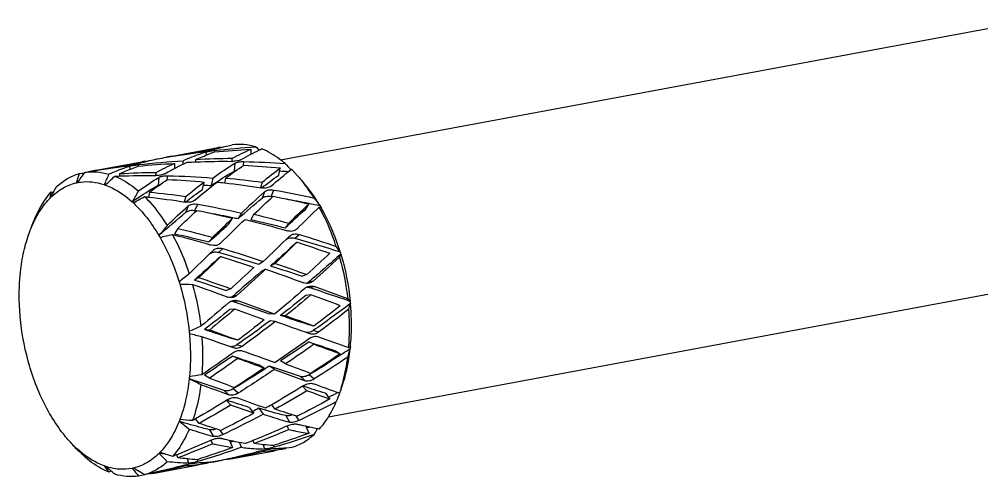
# Model space of a CAD drawing. Extents: x 9520 to 10292, y -16148 to -15602.
# Drawn here: x 10065.59 to 10107.37, y -15794.89 to -15775.03 of the extents above; entities that cross this region are included whole.
import ezdxf

# ---------------------------------------------------------------- set-up
doc = ezdxf.new("R2010")
doc.units = 0
doc.header["$MEASUREMENT"] = 0
doc.layers.get('0').update_dxf_attribs({"linetype": 'CONTINUOUS'})

# ---------------------------------------------------------------- blocks, each defined once
blk = doc.blocks.new('ZF65555')
at = {"color": 7, "linetype": 'Continuous'}
for p, q in [((9960.992, -16309.693), (9933.505, -16305.335)), ((9962.063, -16309.277), (9962.068, -16309.461)), ((9963.129, -16309.187), (9963.133, -16309.168)), ((9963.133, -16309.168), (9963.239, -16309.184)), ((9963.232, -16309.21), (9963.223, -16309.208)), ((9963.232, -16309.211), (9963.223, -16309.208)), ((9964.905, -16309.448), (9963.239, -16309.184)), ((9963.366, -16309.338), (9963.368, -16309.286)), ((9963.791, -16309.294), (9963.788, -16309.324)), ((9963.791, -16309.294), (9963.804, -16309.295)), ((9963.791, -16309.294), (9963.804, -16309.295)), ((9962.748, -16309.696), (9962.738, -16309.582)), ((9963.691, -16309.337), (9963.682, -16309.448)), ((9964.053, -16309.68), (9964.051, -16309.592)), ((9964.516, -16309.75), (9964.514, -16309.627)), ((9964.905, -16309.448), (9965.121, -16309.483)), ((9965.121, -16309.483), (9965.12, -16309.487)), ((9965.896, -16309.625), (9965.899, -16309.607)), ((9965.899, -16309.607), (9966.006, -16309.623)), ((9967.672, -16309.887), (9966.006, -16309.623)), ((9961.076, -16310.243), (9961.009, -16309.978)), ((9962.344, -16309.86), (9962.318, -16309.715)), ((9962.644, -16309.767), (9962.679, -16310.051)), ((9964.83, -16309.715), (9964.835, -16309.899)), ((9966.133, -16309.777), (9966.135, -16309.725)), ((9966.458, -16309.776), (9966.449, -16309.887)), ((9966.558, -16309.732), (9966.555, -16309.763)), ((9966.558, -16309.732), (9966.571, -16309.734)), ((9966.558, -16309.732), (9966.571, -16309.734)), ((9967.672, -16309.887), (9967.888, -16309.922)), ((9967.888, -16309.922), (9967.887, -16309.925)), ((9960.212, -16310.498), (9960.381, -16310.295)), ((9960.381, -16310.295), (9960.609, -16310.04)), ((9960.625, -16310.051), (9960.609, -16310.04)), ((9960.625, -16310.051), (9960.609, -16310.04)), ((9960.625, -16310.051), (9960.641, -16310.033)), ((9962.997, -16310.293), (9963.041, -16310.468)), ((9963.462, -16310.283), (9963.525, -16310.552)), ((9965.111, -16310.298), (9965.085, -16310.154)), ((9965.411, -16310.205), (9965.446, -16310.49)), ((9965.515, -16310.135), (9965.505, -16310.021)), ((9966.82, -16310.118), (9966.818, -16310.031)), ((9968.398, -16310.301), (9968.407, -16310.324)), ((9961.681, -16310.482), (9961.75, -16310.679)), ((9963.843, -16310.681), (9963.776, -16310.417)), ((9967.396, -16310.414), (9967.363, -16310.401)), ((9967.396, -16310.414), (9967.363, -16310.401)), ((9967.394, -16310.41), (9967.396, -16310.414)), ((9961.37, -16311), (9961.26, -16310.774)), ((9961.37, -16311), (9961.312, -16311.01)), ((9961.37, -16311), (9961.313, -16311.011)), ((9961.606, -16310.829), (9961.7, -16311.052)), ((9964.448, -16310.921), (9964.517, -16311.117)), ((9965.764, -16310.732), (9965.808, -16310.906)), ((9969.37, -16310.823), (9969.384, -16310.87)), ((9960.143, -16311.503), (9960.019, -16311.314)), ((9964.136, -16311.438), (9964.027, -16311.213)), ((9964.373, -16311.268), (9964.467, -16311.491)), ((9959.638, -16311.435), (9959.576, -16311.451)), ((9962.007, -16311.629), (9962.131, -16311.818)), ((9962.461, -16311.576), (9962.581, -16311.772)), ((9964.136, -16311.438), (9964.079, -16311.45)), ((9964.136, -16311.438), (9964.079, -16311.449)), ((9960.755, -16311.99), (9960.893, -16312.15)), ((9962.909, -16311.942), (9962.786, -16311.752)), ((9964.774, -16312.068), (9964.898, -16312.257)), ((9970.076, -16311.905), (9970.077, -16311.905)), ((9970.145, -16312.073), (9970.129, -16312.034)), ((9960.554, -16312.536), (9960.396, -16312.404)), ((9960.478, -16312.687), (9960.631, -16312.808)), ((9960.746, -16312.459), (9960.745, -16312.458)), ((9963.522, -16312.429), (9963.66, -16312.589)), ((9963.321, -16312.975), (9963.163, -16312.842)), ((9963.513, -16312.898), (9963.512, -16312.897)), ((9958.958, -16313.262), (9958.906, -16313.155)), ((9961.29, -16313.428), (9961.454, -16313.516)), ((9961.718, -16313.352), (9961.88, -16313.448)), ((9963.244, -16313.126), (9963.398, -16313.247)), ((9961.642, -16313.628), (9961.808, -16313.708)), ((9959.931, -16314.107), (9960.113, -16314.152)), ((9960.152, -16313.864), (9960.324, -16313.918)), ((9964.057, -16313.867), (9964.221, -16313.955)), ((9958.699, -16314.787), (9959.898, -16314.308)), ((9960.083, -16314.333), (9959.898, -16314.308)), ((9960.16, -16314.314), (9960.083, -16314.333)), ((9962.919, -16314.302), (9963.091, -16314.357)), ((9959.513, -16319.027), (9932.025, -16314.669)), ((9958.613, -16314.876), (9958.699, -16314.787)), ((9960.027, -16314.603), (9960.206, -16314.616)), ((9961.363, -16315.266), (9962.665, -16314.747)), ((9962.85, -16314.772), (9961.545, -16315.254)), ((9962.85, -16314.772), (9962.665, -16314.747)), ((9962.698, -16314.546), (9962.88, -16314.591)), ((9962.927, -16314.753), (9962.85, -16314.772)), ((9962.794, -16315.042), (9962.973, -16315.054)), ((9960.964, -16315.337), (9961.146, -16315.317)), ((9961.345, -16315.531), (9961.528, -16315.503)), ((9961.363, -16315.266), (9961.545, -16315.254)), ((9959.793, -16315.96), (9959.984, -16315.899)), ((9959.948, -16315.734), (9960.131, -16315.683)), ((9963.731, -16315.776), (9963.913, -16315.756)), ((9960.1, -16316.01), (9960.104, -16316.009)), ((9962.714, -16316.173), (9962.898, -16316.121)), ((9958.648, -16316.521), (9958.709, -16316.542)), ((9958.754, -16316.89), (9958.658, -16316.594)), ((9959.965, -16316.393), (9960.147, -16316.305)), ((9962.56, -16316.398), (9962.751, -16316.338)), ((9962.866, -16316.449), (9962.87, -16316.447)), ((9959.201, -16316.644), (9959.021, -16316.762)), ((9962.732, -16316.832), (9962.914, -16316.744)), ((9961.416, -16317.262), (9960.322, -16317.702)), ((9960.487, -16317.544), (9961.595, -16317.137)), ((9961.01, -16317.078), (9961.189, -16316.959)), ((9961.416, -16317.262), (9961.595, -16317.137)), ((9961.968, -16317.083), (9961.788, -16317.201)), ((9959.986, -16317.649), (9960.166, -16317.493)), ((9960.095, -16317.452), (9960.166, -16317.493)), ((9960.487, -16317.544), (9960.322, -16317.702)), ((9963.254, -16317.983), (9964.509, -16317.522)), ((9963.776, -16317.516), (9963.956, -16317.398)), ((9960.263, -16318.072), (9960.416, -16317.902)), ((9960.378, -16317.907), (9960.406, -16317.897)), ((9962.753, -16318.088), (9962.933, -16317.932)), ((9962.862, -16317.891), (9962.933, -16317.932)), ((9963.254, -16317.983), (9963.088, -16318.141)), ((9959.019, -16318.02), (9959.053, -16318.106)), ((9959.087, -16318.188), (9959.088, -16318.188)), ((9959.596, -16318.178), (9959.44, -16318.388)), ((9963.03, -16318.511), (9963.183, -16318.341)), ((9963.145, -16318.346), (9963.173, -16318.335)), ((9961.428, -16318.703), (9961.551, -16318.537)), ((9962.017, -16318.654), (9961.863, -16318.87)), ((9962.363, -16318.616), (9962.207, -16318.826)), ((9960.573, -16319.132), (9960.671, -16318.971)), ((9961.055, -16318.944), (9960.923, -16319.187)), ((9964.195, -16319.142), (9964.318, -16318.976)), ((9960.339, -16319.352), (9960.237, -16319.609)), ((9960.951, -16319.453), (9961.014, -16319.323)), ((9963.822, -16319.383), (9963.69, -16319.626)), ((9963.339, -16319.57), (9963.438, -16319.41)), ((9968.658, -16319.915), (9968.952, -16319.595)), ((9968.952, -16319.595), (9968.782, -16319.799)), ((9961.504, -16320.079), (9961.525, -16320.013)), ((9961.893, -16319.975), (9961.851, -16320.134)), ((9962.225, -16319.924), (9962.268, -16319.816)), ((9962.267, -16319.819), (9962.275, -16319.819)), ((9962.267, -16319.82), (9962.275, -16319.82)), ((9962.683, -16320.05), (9962.75, -16319.875)), ((9963.106, -16319.791), (9963.004, -16320.048)), ((9963.119, -16319.788), (9963.129, -16319.785)), ((9963.119, -16319.788), (9963.129, -16319.785)), ((9963.718, -16319.892), (9963.781, -16319.762)), ((9968.555, -16320.054), (9968.539, -16320.042)), ((9968.555, -16320.054), (9968.539, -16320.042)), ((9968.623, -16319.963), (9968.621, -16319.965)), ((9968.658, -16319.915), (9968.623, -16319.963)), ((9961.095, -16320.143), (9961.076, -16320.119)), ((9961.283, -16320.131), (9961.276, -16320.171)), ((9961.276, -16320.171), (9961.492, -16320.206)), ((9963.158, -16320.471), (9961.492, -16320.206)), ((9961.498, -16320.199), (9961.493, -16320.199)), ((9961.498, -16320.199), (9961.493, -16320.199)), ((9961.937, -16320.232), (9961.947, -16320.19)), ((9964.66, -16320.414), (9964.617, -16320.572)), ((9964.992, -16320.363), (9965.035, -16320.255)), ((9965.033, -16320.259), (9965.042, -16320.258)), ((9965.034, -16320.259), (9965.042, -16320.258)), ((9963.264, -16320.487), (9963.267, -16320.473)), ((9963.734, -16320.547), (9963.732, -16320.561)), ((9964.05, -16320.57), (9964.043, -16320.61)), ((9964.043, -16320.61), (9964.258, -16320.645)), ((9965.924, -16320.909), (9964.258, -16320.645)), ((9964.265, -16320.638), (9964.259, -16320.637)), ((9964.265, -16320.638), (9964.259, -16320.637)), ((9964.271, -16320.517), (9964.292, -16320.451)), ((9964.704, -16320.671), (9964.714, -16320.629)), ((9966.655, -16320.706), (9966.642, -16320.723)), ((9967.663, -16320.591), (9967.64, -16320.622)), ((9966.031, -16320.925), (9966.033, -16320.912))]:
    blk.add_line(p, q, dxfattribs=at)
for centre, radius, start, end in [((9957.648, -16318.454), 10.022, 65.8758, 66.3646), ((9981.252, -16331.425), 29.491, 131.0738, 131.4136), ((9960.485, -16343.56), 34.395, 85.1919, 87.6828), ((9961.06, -16344.568), 35.306, 86.237, 88.3727), ((9958.348, -16318.376), 9.828, 63.4722, 67.793), ((9961.432, -16316.486), 7.495, 76.9164, 80.03), ((9957.984, -16336.275), 27.579, 79.2459, 79.6241), ((9961.347, -16316.858), 7.877, 76.2218, 76.9271), ((9961.259, -16317.209), 8.239, 74.398, 76.1396), ((9962.097, -16316.372), 7.279, 76.5373, 80.9685), ((9963.127, -16312.13), 2.854, 83.1903, 85.1616), ((9957.713, -16318.314), 9.868, 61.466, 65.8856), ((9963.177, -16339.596), 30.017, 88.3322, 90.8389), ((9963.148, -16311.95), 2.673, 83.0471, 83.1799), ((9960.897, -16338.873), 29.69, 81.8229, 84.3891), ((9960.365, -16338.116), 29.025, 80.9994, 83.1943), ((9963.248, -16344.067), 34.463, 85.1946, 87.8939), ((9961.05, -16337.788), 28.594, 81.1855, 81.8166), ((9964.272, -16316.535), 7.099, 79.311, 80.5937), ((9964.181, -16317), 7.572, 76.9187, 79.2923), ((9960.756, -16336.683), 27.548, 79.2448, 79.5964), ((9964.104, -16317.335), 7.916, 76.1518, 76.9244), ((9964.864, -16316.811), 7.279, 76.5373, 80.9685), ((9991.167, -16337.477), 41.049, 137.6616, 138.0434), ((9963.761, -16338.094), 28.416, 92.9105, 95.9316), ((9964.386, -16338.208), 28.431, 94.147, 96.822), ((9951.7, -16323.103), 16.091, 51.6623, 54.6557), ((9955.617, -16320.702), 12.759, 54.6629, 58.2564), ((9956.771, -16319.982), 11.783, 55.3987, 60.1047), ((9963.794, -16338.945), 29.268, 89.4932, 92.0468), ((9963.79, -16340.432), 30.754, 88.9253, 89.5093), ((9960.449, -16318.813), 9.935, 61.4774, 66.7752), ((9963.827, -16345.007), 35.306, 86.237, 88.3727), ((9961.115, -16318.815), 9.828, 63.4722, 67.793), ((9964.014, -16317.696), 8.289, 74.4092, 76.1408), ((9965.894, -16312.568), 2.854, 83.1904, 85.1617), ((9965.915, -16312.389), 2.673, 83.0475, 83.1799), ((9963.667, -16339.291), 29.669, 81.8223, 84.3904), ((9963.131, -16338.554), 29.025, 80.9994, 83.1943), ((9963.796, -16338.367), 28.736, 81.4499, 81.8156), ((9949.783, -16324.87), 23.6, 38.0786, 39.2115), ((9967.573, -16316.566), 6.612, 83.7673, 85.5293), ((9964.509, -16313.726), 5.368, 140.2649, 143.0636), ((9949.812, -16324.674), 18.186, 50.5492, 53.5177), ((9963.566, -16339.018), 29.041, 94.9962, 95.6353), ((9951.734, -16324.3), 16.878, 53.7676, 56.3912), ((9966.374, -16338.505), 28.413, 96.8272, 99.5071), ((9956.737, -16321.051), 12.503, 58.2482, 61.6231), ((9966.503, -16338.212), 28.094, 92.8928, 96.2132), ((9967.153, -16338.646), 28.431, 94.147, 96.822), ((9958.384, -16321.14), 12.759, 54.6629, 58.2564), ((9959.492, -16320.493), 11.868, 55.7966, 60.0875), ((9965.944, -16340.035), 30.017, 88.3322, 90.8389), ((9966.56, -16339.304), 29.188, 89.4892, 92.0498), ((9966.556, -16340.714), 30.598, 89.1591, 89.506), ((9955.106, -16323.745), 18.09, 47.3942, 48.869), ((9984.277, -16302.008), 18.858, 205.2067, 206.4557), ((9968.066, -16311.991), 1.701, 80.0355, 83.977), ((9985.242, -16304.237), 17.902, 198.7553, 199.8009), ((9968.065, -16311.995), 1.706, 78.4395, 80.0312), ((9967.064, -16339.073), 28.888, 98.0057, 100.6765), ((9967.186, -16339.914), 29.737, 97.4879, 98.0116), ((9952.47, -16325.253), 18.364, 50.5671, 53.8209), ((9956.36, -16321.664), 13.222, 57.186, 58.257), ((9966.332, -16339.447), 29.031, 94.9968, 95.5481), ((9954.467, -16323.542), 16.091, 51.6623, 54.6557), ((9954.501, -16324.738), 16.878, 53.7676, 56.3912), ((9982.403, -16300.894), 18.958, 211.0659, 212.4335), ((9962.565, -16322.942), 13.427, 69.0627, 69.3889), ((9968.177, -16312.527), 2.253, 110.8718, 111.4672), ((9968.168, -16312.504), 2.229, 110.2768, 110.8766), ((9944.371, -16324.838), 28.633, 29.7176, 30.1877), ((9971.299, -16320.292), 9.866, 101.6021, 102.0541), ((9943.268, -16325.465), 29.902, 29.3019, 29.712), ((9989.407, -16304.984), 20.87, 195.6898, 196.2469), ((9967.615, -16341.756), 31.627, 101.5925, 104.2717), ((9968.415, -16342.576), 32.37, 102.7015, 105.0326), ((9933.345, -16343.154), 42.607, 47.7232, 49), ((9939.684, -16336.782), 33.973, 47.8979, 49.812), ((9969.141, -16338.944), 28.413, 96.8272, 99.5071), ((9969.785, -16339.227), 28.599, 97.9946, 100.6924), ((9969.901, -16340.028), 29.409, 97.7248, 98.0012), ((9959.754, -16322.893), 13.511, 60.7417, 62.7079), ((9967.641, -16312.638), 2.483, 45.4113, 46.7132), ((9965.51, -16314.654), 6.743, 150.9757, 151.6446), ((10043.818, -16373.648), 104.726, 143.33001, 143.51843), ((9967.278, -16342.406), 31.957, 103.142, 103.878), ((9967.395, -16342.912), 32.476, 101.6387, 103.139), ((9894.622, -16383.234), 97.208, 47.13066, 47.71977), ((9940.192, -16338.251), 34.676, 49.7853, 51.6643), ((9970.291, -16341.792), 31.214, 101.5772, 104.5276), ((9942.049, -16337.684), 34.586, 48.0745, 49.799), ((9969.162, -16313.952), 3.996, 133.6846, 134.5869), ((9858.494, -16421.733), 149.653, 47.04319, 47.4789), ((9902.495, -16379.15), 88.878, 48.92428, 49.56306), ((9971.316, -16346.269), 35.869, 105.0408, 107.1224), ((9970.009, -16342.66), 31.768, 103.1536, 103.5219), ((9970.106, -16343.086), 32.206, 101.6136, 103.1501), ((9971.182, -16343.014), 32.37, 102.7015, 105.0326), ((9936.112, -16343.593), 42.607, 47.7232, 49), ((9942.022, -16339.843), 36.161, 49.5877, 51.6325), ((9928.921, -16328.748), 44.467, 22.2568, 22.6781), ((9972.459, -16348.145), 37.722, 105.5702, 107.9643), ((9971.135, -16347.891), 37.179, 104.0157, 105.9902), ((9851.891, -16432.293), 163.446, 47.05713, 47.49), ((9897.389, -16383.673), 97.208, 47.13066, 47.71977), ((9905.262, -16379.589), 88.878, 48.92428, 49.56306), ((9974.082, -16346.707), 35.869, 105.0408, 107.1224), ((9977.115, -16302.009), 15.551, 219.7443, 221.4807), ((9965.378, -16313.867), 5.092, 22.1619, 22.6642), ((9964.714, -16314.138), 5.809, 21.9107, 22.1671), ((9965.827, -16313.794), 4.648, 22.5312, 23.0938), ((9965.731, -16313.834), 4.752, 22.2546, 22.531), ((9977.097, -16362.048), 52.378, 108.5933, 110.1361), ((9975.053, -16348.02), 37.131, 105.7442, 107.9793), ((9973.902, -16348.33), 37.179, 104.0157, 105.9902), ((9962.718, -16323.768), 11.707, 76.6205, 78.8701), ((9971.361, -16315.581), 6.743, 150.9757, 151.6446), ((9977.016, -16365.104), 55.085, 107.3879, 109.1681), ((9979.052, -16365.837), 56.302, 109.2629, 110.5355), ((10022.245, -16245.781), 91.059, 227.28697, 227.97873), ((10040.47, -16226.642), 117.135, 227.10789, 227.75357), ((9967.529, -16315.49), 8.933, 164.3015, 164.8468), ((9943.099, -16302.164), 19.225, 325.4288, 326.1537), ((9997.497, -16270.716), 57.065, 227.9837, 229.123), ((10026.54, -16237.061), 100.407, 228.97285, 229.59213), ((9979.413, -16361.196), 51.011, 108.5754, 110.2961), ((9979.403, -16364.379), 53.862, 107.3726, 108.9858), ((10038.018, -16232.742), 109.435, 227.09264, 227.72695), ((9967.784, -16315.555), 9.197, 164.8733, 175.7666), ((9968.426, -16315.656), 9.766, 165.812, 174.8917), ((9995.476, -16270.153), 56.449, 229.6213, 231.2103), ((9995.066, -16272.656), 54.339, 228.3562, 229.7151), ((9990.1, -16390.329), 82.12, 110.5379, 111.38786), ((9981.819, -16366.276), 56.302, 109.2629, 110.5355), ((10025.012, -16246.22), 91.059, 227.28697, 227.97873), ((10029.307, -16237.5), 100.407, 228.97285, 229.59213), ((9997.399, -16407.763), 100.698, 110.79926, 111.63754), ((9990.787, -16397.651), 89.102, 109.22084, 109.99185), ((9996.591, -16274.529), 52.442, 228.208, 229.7365), ((9997.028, -16272.065), 54.54, 229.7766, 231.2351), ((10000.264, -16271.155), 57.065, 227.9837, 229.123), ((9972.344, -16303.557), 12.895, 231.9971, 234.0837), ((9963.211, -16314.482), 7.361, 7.0974, 7.6703), ((9960.325, -16313.887), 0.339, 231.3091, 241.4104), ((9992.867, -16390.768), 82.12, 110.5379, 111.38786), ((9997.772, -16402.035), 94.083, 110.84281, 111.66708), ((9993.554, -16398.089), 89.102, 109.22084, 109.99185), ((9973.766, -16316.503), 9.767, 165.8113, 174.8903), ((9965.236, -16326.434), 12.361, 92.2171, 94.355), ((9973.636, -16316.482), 9.197, 164.8733, 175.7666), ((9973.379, -16316.417), 8.932, 164.3015, 164.8469), ((9741.063, -15723.489), 630.132, 290.196711, 290.339256), ((9985.546, -16283.917), 39.592, 230.2595, 232.3539), ((9961.786, -16314.564), 8.789, 356.2527, 1.4518), ((9819.155, -15962.587), 379.157, 291.63961, 291.81067), ((9984.321, -16284.582), 38.619, 231.0197, 232.7853), ((9984.384, -16283.216), 39.629, 232.4041, 234.0998), ((9963.093, -16314.324), 0.342, 231.2929, 241.3266), ((9987.826, -16284.957), 38.819, 230.2443, 232.2081), ((9967.651, -16315.545), 9.063, 175.7675, 176.2662), ((9944.106, -16319.626), 15.236, 17.0393, 17.8575), ((9979.697, -16285.695), 36.067, 234.2163, 236.8692), ((9979.904, -16286.511), 35.66, 233.4601, 235.6702), ((9980.24, -16287.017), 35.163, 232.7902, 234.7532), ((9821.922, -15963.026), 379.157, 291.63961, 291.81067), ((9987.088, -16285.021), 38.619, 231.0197, 232.7853), ((9987.15, -16283.655), 39.629, 232.4041, 234.0998), ((9961.512, -16314.549), 9.063, 355.7675, 356.2662), ((9924.516, -16223.46), 98.842, 291.006, 291.63845), ((9932.079, -16241.409), 79.689, 290.58929, 291.54581), ((9928.337, -16225.77), 95.369, 289.47415, 290.12232), ((9982.342, -16287.415), 35.091, 233.2469, 235.6847), ((9982.317, -16286.349), 35.807, 234.5085, 236.8781), ((9983.007, -16287.456), 35.163, 232.7902, 234.7532), ((9961.379, -16314.539), 9.197, 344.8733, 355.7666), ((9927.283, -16223.899), 98.842, 291.006, 291.63845), ((9931.104, -16226.208), 95.369, 289.47415, 290.12232), ((9968.331, -16330.424), 15.048, 104.9112, 106.679), ((9968.647, -16304.709), 11.857, 247.1221, 249.3392), ((9973.5, -16316.472), 9.061, 175.7674, 176.2663), ((9985.7, -16385.087), 73.668, 110.58573, 111.49302), ((10014.949, -16234.674), 98.232, 236.06297, 236.95548), ((9960.183, -16315.661), 0.301, 273.8127, 274.6391), ((9960.184, -16315.663), 0.298, 274.6355, 279.5915), ((9933.402, -16238.104), 83.703, 290.61321, 291.45028), ((9965.953, -16315.611), 7.361, 187.0974, 187.6703), ((9987.875, -16269.279), 55.609, 238.3043, 238.7142), ((9989.578, -16393.516), 82.612, 111.00554, 111.70808), ((9990.499, -16402.472), 91.356, 109.40419, 110.03462), ((10005.219, -16248.426), 81.655, 236.34366, 237.21992), ((10006.974, -16242.909), 87.062, 237.462, 238.27169), ((9986.923, -16381.52), 69.375, 110.55528, 111.59991), ((9962.95, -16316.1), 0.301, 273.8285, 274.6391), ((9962.95, -16316.101), 0.3, 274.6394, 275.4214), ((9962.951, -16316.104), 0.297, 275.4137, 284.2918), ((9987.391, -16271.781), 53.431, 237.5913, 239.1429), ((9988.621, -16268.048), 57.048, 238.716, 239.9983), ((9990.936, -16267.206), 58.944, 237.21807, 238.45867), ((9992.345, -16393.954), 82.612, 111.00554, 111.70808), ((9993.265, -16402.911), 91.356, 109.40419, 110.03462), ((10007.985, -16248.865), 81.655, 236.34366, 237.21992), ((10016.382, -16237.129), 95.814, 236.05157, 236.89322), ((10009.741, -16243.348), 87.062, 237.462, 238.27169), ((9961.635, -16314.603), 8.933, 344.3015, 344.8468), ((10035.979, -16505.266), 202.572, 111.72093, 111.99755), ((9989.845, -16272.727), 52.836, 237.4471, 239.1511), ((9989.818, -16271.11), 53.991, 238.4832, 238.694), ((9990.435, -16270.091), 55.183, 238.6962, 240.0218), ((9993.703, -16267.645), 58.944, 237.21807, 238.45867), ((10038.745, -16505.705), 202.572, 111.72093, 111.99755), ((9966.083, -16303.843), 13.697, 261.4542, 263.3602), ((9971.007, -16330.613), 14.616, 116.3965, 118.2319), ((9971.807, -16316.539), 7.364, 187.0975, 187.6702), ((9940.038, -16268.155), 53.537, 290.8446, 291.9251), ((9946.34, -16278.661), 41.681, 288.5447, 289.6817), ((9980.157, -16283.984), 39.245, 239.7156, 241.6986), ((10110.294, -16682.488), 392.961, 111.84198, 111.9999), ((9964.111, -16316.278), 5.375, 198.9112, 200.8165), ((9964.625, -16315.884), 5.999, 201.7405, 202.1635), ((9999.878, -16301.496), 44.073, 202.2549, 202.68), ((9973.416, -16289.312), 32.188, 243.688, 244.353), ((9944.009, -16276.953), 44.215, 290.4262, 291.5679), ((9978.374, -16286.004), 36.829, 240.5425, 242.6046), ((9941.676, -16265.7), 56.643, 290.7828, 291.8914), ((9982.699, -16284.826), 38.783, 239.7029, 241.7095), ((9973.3, -16290.4), 31.425, 243.367, 246.1083), ((9974.384, -16289.55), 32.479, 242.6054, 244.9701), ((9955.767, -16299.695), 19.963, 285.362, 288.2447), ((9979.709, -16284.806), 38.309, 241.705, 242.0839), ((9976.066, -16290.009), 31.905, 243.8726, 244.3402), ((9946.776, -16277.392), 44.215, 290.4262, 291.5679), ((9949.107, -16279.099), 41.681, 288.5447, 289.6818), ((9981.141, -16286.443), 36.829, 240.5425, 242.6046), ((9963.654, -16315.44), 6.743, 330.9757, 331.6446), ((9953.387, -16297.135), 23.019, 288.3739, 290.4473), ((9975.995, -16290.993), 31.254, 243.1173, 246.1137), ((9977.151, -16289.989), 32.479, 242.6054, 244.9701), ((9982.326, -16285.507), 38.007, 241.718, 241.9037), ((9963.245, -16305.52), 13.567, 274.9949, 276.9478), ((9969.221, -16317.213), 4.683, 202.2528, 203.0915), ((9957.756, -16309.3), 10.379, 282.0634, 284.4859), ((9968.352, -16293.386), 27.247, 252.6015, 252.8377), ((9957.534, -16308.422), 11.284, 284.4624, 286.0786), ((9958.809, -16309.226), 10.221, 279.7212, 280.4434), ((9958.768, -16309.002), 10.448, 280.4428, 280.9932), ((9971.85, -16293.72), 27.801, 247.0511, 249.8378), ((9956.154, -16297.573), 23.019, 288.3739, 290.4473), ((9974.817, -16331.88), 16.208, 127.6679, 129.295), ((9957.865, -16309.801), 9.866, 281.6021, 282.0541), ((9984.796, -16305.253), 28.636, 209.7173, 210.1874), ((9968.229, -16294.293), 26.648, 252.1099, 255.3824), ((9968.855, -16294.388), 26.653, 251.1355, 254.0588), ((9971.101, -16293.964), 27.436, 248.2886, 251.1253), ((9960.26, -16308.703), 11.448, 284.5108, 286.0557), ((9961.576, -16309.666), 10.219, 279.7119, 280.4435), ((9961.534, -16309.441), 10.448, 280.4428, 280.9932), ((9960.88, -16312.418), 7.626, 274.9242, 280.1603), ((9971.888, -16293.621), 27.908, 249.835, 250.445), ((9960.548, -16309.852), 10.263, 281.2325, 284.5108), ((9970.973, -16294.813), 26.563, 251.8151, 255.3853), ((9971.112, -16293.849), 27.222, 252.5976, 252.8364), ((9971.622, -16294.826), 26.653, 251.1355, 254.0588), ((9973.867, -16294.402), 27.436, 248.2886, 251.1253), ((9974.578, -16294.257), 27.696, 247.0464, 249.8438), ((9938.057, -16292.671), 40.967, 317.6612, 318.0779), ((9936.525, -16291.295), 43.027, 318.0779, 318.2257), ((9945.143, -16302.411), 29.315, 322.9984, 323.2149), ((9965.255, -16316.883), 4.576, 316.1425, 317.492), ((9965.854, -16317.07), 3.995, 313.6845, 314.587), ((9965.139, -16316.776), 4.734, 317.4887, 318.2462), ((9965.001, -16316.653), 4.919, 318.25, 320.249), ((9961.579, -16313.679), 6.46, 263.7273, 270.3371), ((9965.367, -16291.726), 28.736, 261.4499, 261.8154), ((9962.226, -16313.509), 6.729, 261.8885, 263.7451), ((9962.203, -16313.729), 6.509, 263.7817, 267.6609), ((9967.747, -16293.526), 27.33, 257.7277, 260.3347), ((9968.249, -16294.185), 26.758, 256.4099, 258.5053), ((9968.373, -16293.591), 27.365, 258.4997, 259.2448), ((9963.647, -16312.857), 7.626, 274.9242, 280.1603), ((9974.629, -16294.12), 27.842, 249.841, 250.1784), ((9959.988, -16305.344), 15.847, 289.1601, 290.8624), ((9978.937, -16332.914), 18.381, 136.194, 137.5126), ((9964.442, -16311.778), 8.502, 276.8205, 278.3145), ((9967.374, -16318.383), 2.483, 225.4113, 226.7132), ((9967.858, -16292.9), 27.966, 260.3248, 260.5457), ((9968.416, -16293.362), 27.597, 259.2446, 259.8973), ((9964.943, -16313.289), 7.373, 258.1823, 259.3118), ((9964.892, -16313.558), 7.099, 259.311, 260.5937), ((9964.36, -16313.936), 6.642, 263.2156, 264.584), ((9968.114, -16292.305), 28.594, 261.1855, 261.8165), ((9964.347, -16314.105), 6.472, 264.559, 270.3261), ((9964.993, -16313.948), 6.729, 261.8885, 263.7451), ((9964.97, -16314.167), 6.509, 263.7817, 267.6609), ((9964.303, -16313.241), 7.338, 272.4537, 278.4567), ((9970.513, -16293.965), 27.33, 257.7277, 260.3347), ((9971.042, -16294.512), 26.872, 256.4118, 259.257), ((9955.18, -16303.025), 21.046, 301.6169, 302.8916), ((9983.092, -16333.733), 20.973, 141.661, 142.5819), ((9966.95, -16319.026), 1.705, 258.4393, 260.0314), ((9947.223, -16297.89), 30.53, 311.4181, 311.919), ((9984.917, -16333.184), 21.36, 143.9806, 144.634), ((9966.847, -16318.517), 2.229, 290.2768, 290.8766), ((9966.838, -16318.494), 2.253, 290.8718, 291.4672), ((9970.625, -16293.339), 27.966, 260.3248, 260.5457), ((9971.18, -16293.819), 27.579, 259.2452, 259.6241), ((9967.692, -16313.817), 7.282, 258.2813, 260.0595), ((9947.914, -16298.671), 29.487, 311.0738, 311.4137), ((9971.516, -16311.639), 10.022, 245.8758, 246.3646)]:
    blk.add_arc(centre, radius, start, end, dxfattribs=at)
for points, knots in [([(9960.825, -16309.83), (9960.891, -16309.77), (9961.149, -16309.553), (9961.439, -16309.372), (9961.666, -16309.273)], [0, 0, 0, 0, 0.265322, 1, 1, 1, 1]), ([(9961.876, -16309.193), (9962.015, -16309.147), (9962.298, -16309.084), (9962.589, -16309.086), (9962.729, -16309.104)], [0, 0, 0, 0, 0.50975, 1, 1, 1, 1]), ([(9963.474, -16309.274), (9963.519, -16309.287), (9963.628, -16309.306), (9963.737, -16309.319), (9963.8, -16309.326)], [0, 0, 0, 0, 0.423853, 1, 1, 1, 1]), ([(9964.051, -16309.592), (9963.995, -16309.569), (9963.772, -16309.48), (9963.547, -16309.396), (9963.377, -16309.338)], [0, 0, 0, 0, 0.254326, 1, 1, 1, 1]), ([(9963.691, -16309.337), (9963.66, -16309.328), (9963.587, -16309.313), (9963.514, -16309.302), (9963.472, -16309.297)], [0, 0, 0, 0, 0.43095, 1, 1, 1, 1]), ([(9963.691, -16309.337), (9963.759, -16309.358), (9964.036, -16309.446), (9964.31, -16309.546), (9964.514, -16309.627)], [0, 0, 0, 0, 0.244911, 1, 1, 1, 1]), ([(9962.644, -16309.767), (9962.625, -16309.756), (9962.58, -16309.738), (9962.471, -16309.714), (9962.381, -16309.712), (9962.318, -16309.715)], [0, 0, 0, 0, 0.196965, 0.434109, 1, 1, 1, 1]), ([(9962.426, -16309.645), (9962.445, -16309.655), (9962.49, -16309.673), (9962.598, -16309.696), (9962.687, -16309.698), (9962.749, -16309.696)], [0, 0, 0, 0, 0.196401, 0.433643, 1, 1, 1, 1]), ([(9966.818, -16310.031), (9966.761, -16310.007), (9966.539, -16309.918), (9966.313, -16309.835), (9966.144, -16309.777)], [0, 0, 0, 0, 0.254326, 1, 1, 1, 1]), ([(9966.458, -16309.776), (9966.427, -16309.767), (9966.354, -16309.751), (9966.28, -16309.741), (9966.238, -16309.735)], [0, 0, 0, 0, 0.43095, 1, 1, 1, 1]), ([(9966.241, -16309.713), (9966.286, -16309.725), (9966.395, -16309.745), (9966.504, -16309.758), (9966.567, -16309.764)], [0, 0, 0, 0, 0.423876, 1, 1, 1, 1]), ([(9966.458, -16309.776), (9966.52, -16309.795), (9966.775, -16309.876), (9967.027, -16309.967), (9967.215, -16310.04)], [0, 0, 0, 0, 0.245241, 1, 1, 1, 1]), ([(9968.069, -16309.951), (9967.929, -16309.933), (9967.638, -16309.931), (9967.354, -16309.994), (9967.215, -16310.04)], [0, 0, 0, 0, 0.490252, 1, 1, 1, 1]), ([(9962.679, -16310.051), (9962.674, -16310.048), (9962.648, -16310.036), (9962.621, -16310.027), (9962.6, -16310.021)], [0, 0, 0, 0, 0.226894, 1, 1, 1, 1]), ([(9965.411, -16310.205), (9965.392, -16310.194), (9965.347, -16310.177), (9965.238, -16310.153), (9965.148, -16310.15), (9965.085, -16310.154)], [0, 0, 0, 0, 0.197081, 0.43419, 1, 1, 1, 1]), ([(9965.193, -16310.084), (9965.212, -16310.094), (9965.257, -16310.111), (9965.365, -16310.134), (9965.454, -16310.137), (9965.516, -16310.135)], [0, 0, 0, 0, 0.196401, 0.433642, 1, 1, 1, 1]), ([(9967.005, -16310.12), (9966.932, -16310.151), (9966.63, -16310.301), (9966.355, -16310.504), (9966.164, -16310.677)], [0, 0, 0, 0, 0.236008, 1, 1, 1, 1]), ([(9968.244, -16310.299), (9968.105, -16310.284), (9967.814, -16310.29), (9967.534, -16310.363), (9967.396, -16310.414)], [0, 0, 0, 0, 0.488701, 1, 1, 1, 1]), ([(9969.121, -16310.441), (9968.998, -16310.334), (9968.737, -16310.15), (9968.44, -16310.031), (9968.291, -16309.993)], [0, 0, 0, 0, 0.513201, 1, 1, 1, 1]), ([(9969.344, -16310.831), (9969.209, -16310.704), (9968.918, -16310.486), (9968.577, -16310.359), (9968.407, -16310.324)], [0, 0, 0, 0, 0.515779, 1, 1, 1, 1]), ([(9959.613, -16311.382), (9959.658, -16311.301), (9959.838, -16310.993), (9960.043, -16310.701), (9960.212, -16310.498)], [0, 0, 0, 0, 0.260132, 1, 1, 1, 1]), ([(9959.819, -16311.105), (9959.85, -16311.052), (9959.974, -16310.844), (9960.111, -16310.644), (9960.219, -16310.5)], [0, 0, 0, 0, 0.256321, 1, 1, 1, 1]), ([(9961.367, -16310.631), (9961.409, -16310.664), (9961.527, -16310.705), (9961.648, -16310.698), (9961.713, -16310.685)], [0, 0, 0, 0, 0.44596, 1, 1, 1, 1]), ([(9965.446, -16310.49), (9965.44, -16310.487), (9965.415, -16310.474), (9965.388, -16310.466), (9965.367, -16310.46)], [0, 0, 0, 0, 0.226845, 1, 1, 1, 1]), ([(9966.402, -16311.062), (9966.323, -16311.01), (9966.011, -16310.809), (9965.69, -16310.621), (9965.446, -16310.49)], [0, 0, 0, 0, 0.254497, 1, 1, 1, 1]), ([(9967.352, -16310.43), (9967.269, -16310.463), (9966.922, -16310.624), (9966.614, -16310.86), (9966.402, -16311.062)], [0, 0, 0, 0, 0.233433, 1, 1, 1, 1]), ([(9969.951, -16311.603), (9969.907, -16311.509), (9969.734, -16311.161), (9969.51, -16310.836), (9969.315, -16310.627)], [0, 0, 0, 0, 0.26666, 1, 1, 1, 1]), ([(9961.606, -16310.829), (9961.565, -16310.795), (9961.48, -16310.765), (9961.36, -16310.759), (9961.294, -16310.767), (9961.26, -16310.774)], [0, 0, 0, 0, 0.446572, 0.712125, 1, 1, 1, 1]), ([(9961.701, -16311.052), (9961.66, -16311.02), (9961.547, -16310.982), (9961.431, -16310.988), (9961.37, -16311)], [0, 0, 0, 0, 0.449934, 1, 1, 1, 1]), ([(9965.948, -16310.886), (9965.876, -16310.962), (9965.58, -16311.292), (9965.328, -16311.66), (9965.158, -16311.952)], [0, 0, 0, 0, 0.236891, 1, 1, 1, 1]), ([(9969.929, -16311.611), (9969.89, -16311.54), (9969.736, -16311.274), (9969.545, -16311.028), (9969.384, -16310.87)], [0, 0, 0, 0, 0.264507, 1, 1, 1, 1]), ([(9964.373, -16311.268), (9964.332, -16311.233), (9964.247, -16311.203), (9964.127, -16311.198), (9964.061, -16311.206), (9964.027, -16311.213)], [0, 0, 0, 0, 0.446596, 0.712137, 1, 1, 1, 1]), ([(9964.134, -16311.069), (9964.175, -16311.103), (9964.294, -16311.144), (9964.415, -16311.136), (9964.479, -16311.124)], [0, 0, 0, 0, 0.445898, 1, 1, 1, 1]), ([(9966.357, -16311.106), (9966.186, -16311.274), (9965.86, -16311.657), (9965.591, -16312.082), (9965.465, -16312.31)], [0, 0, 0, 0, 0.479049, 1, 1, 1, 1]), ([(9958.929, -16313.073), (9959.009, -16312.786), (9959.195, -16312.232), (9959.44, -16311.702), (9959.576, -16311.451)], [0, 0, 0, 0, 0.511198, 1, 1, 1, 1]), ([(9959.066, -16312.872), (9959.104, -16312.745), (9959.262, -16312.254), (9959.463, -16311.776), (9959.638, -16311.435)], [0, 0, 0, 0, 0.256715, 1, 1, 1, 1]), ([(9964.467, -16311.491), (9964.427, -16311.459), (9964.314, -16311.42), (9964.198, -16311.427), (9964.136, -16311.438)], [0, 0, 0, 0, 0.449958, 1, 1, 1, 1]), ([(9970.102, -16311.971), (9970.089, -16311.94), (9970.036, -16311.818), (9969.976, -16311.698), (9969.929, -16311.611)], [0, 0, 0, 0, 0.255078, 1, 1, 1, 1]), ([(9970.506, -16313.499), (9970.472, -16313.248), (9970.381, -16312.763), (9970.232, -16312.293), (9970.145, -16312.073)], [0, 0, 0, 0, 0.517415, 1, 1, 1, 1]), ([(9960.745, -16312.458), (9960.724, -16312.439), (9960.674, -16312.406), (9960.555, -16312.371), (9960.457, -16312.383), (9960.396, -16312.404)], [0, 0, 0, 0, 0.233474, 0.475265, 1, 1, 1, 1]), ([(9960.474, -16312.207), (9960.495, -16312.227), (9960.545, -16312.259), (9960.664, -16312.295), (9960.763, -16312.283), (9960.825, -16312.263)], [0, 0, 0, 0, 0.231489, 0.472954, 1, 1, 1, 1]), ([(9964.978, -16312.281), (9964.921, -16312.393), (9964.696, -16312.857), (9964.517, -16313.344), (9964.405, -16313.718)], [0, 0, 0, 0, 0.242718, 1, 1, 1, 1]), ([(9965.427, -16312.379), (9965.292, -16312.629), (9965.047, -16313.16), (9964.861, -16313.714), (9964.78, -16314.001)], [0, 0, 0, 0, 0.488802, 1, 1, 1, 1]), ([(9960.883, -16312.585), (9960.862, -16312.567), (9960.815, -16312.539), (9960.703, -16312.508), (9960.611, -16312.518), (9960.554, -16312.536)], [0, 0, 0, 0, 0.233901, 0.476259, 1, 1, 1, 1]), ([(9963.241, -16312.646), (9963.262, -16312.665), (9963.311, -16312.698), (9963.431, -16312.733), (9963.53, -16312.721), (9963.592, -16312.701)], [0, 0, 0, 0, 0.231483, 0.472949, 1, 1, 1, 1]), ([(9963.512, -16312.897), (9963.491, -16312.878), (9963.441, -16312.845), (9963.322, -16312.81), (9963.224, -16312.822), (9963.163, -16312.843)], [0, 0, 0, 0, 0.233479, 0.475268, 1, 1, 1, 1]), ([(9963.65, -16313.023), (9963.629, -16313.006), (9963.581, -16312.977), (9963.47, -16312.947), (9963.378, -16312.957), (9963.321, -16312.975)], [0, 0, 0, 0, 0.233907, 0.476269, 1, 1, 1, 1]), ([(9970.573, -16314.342), (9970.571, -16314.276), (9970.561, -16314.019), (9970.539, -16313.763), (9970.515, -16313.572)], [0, 0, 0, 0, 0.253772, 1, 1, 1, 1]), ([(9959.931, -16314.107), (9959.941, -16314.116), (9959.983, -16314.148), (9960.033, -16314.169), (9960.072, -16314.178)], [0, 0, 0, 0, 0.254606, 1, 1, 1, 1]), ([(9960.072, -16314.178), (9960.104, -16314.185), (9960.172, -16314.19), (9960.237, -16314.173), (9960.269, -16314.161)], [0, 0, 0, 0, 0.492958, 1, 1, 1, 1]), ([(9960.073, -16314.288), (9960.044, -16314.283), (9959.984, -16314.282), (9959.926, -16314.297), (9959.898, -16314.308)], [0, 0, 0, 0, 0.494292, 1, 1, 1, 1]), ([(9960.234, -16314.361), (9960.211, -16314.342), (9960.16, -16314.31), (9960.102, -16314.292), (9960.073, -16314.288)], [0, 0, 0, 0, 0.505715, 1, 1, 1, 1]), ([(9962.84, -16314.726), (9962.811, -16314.722), (9962.751, -16314.721), (9962.693, -16314.736), (9962.665, -16314.747)], [0, 0, 0, 0, 0.494292, 1, 1, 1, 1]), ([(9962.698, -16314.546), (9962.708, -16314.555), (9962.75, -16314.587), (9962.8, -16314.608), (9962.839, -16314.617)], [0, 0, 0, 0, 0.254636, 1, 1, 1, 1]), ([(9962.839, -16314.617), (9962.871, -16314.624), (9962.939, -16314.628), (9963.004, -16314.612), (9963.036, -16314.6)], [0, 0, 0, 0, 0.492965, 1, 1, 1, 1]), ([(9963.001, -16314.8), (9962.978, -16314.781), (9962.927, -16314.748), (9962.869, -16314.731), (9962.84, -16314.726)], [0, 0, 0, 0, 0.505689, 1, 1, 1, 1]), ([(9958.648, -16316.521), (9958.633, -16316.394), (9958.581, -16315.874), (9958.581, -16315.349), (9958.607, -16314.954)], [0, 0, 0, 0, 0.243473, 1, 1, 1, 1]), ([(9958.709, -16316.542), (9958.697, -16316.43), (9958.657, -16315.971), (9958.655, -16315.509), (9958.672, -16315.162)], [0, 0, 0, 0, 0.244629, 1, 1, 1, 1]), ([(9959.984, -16315.899), (9960.017, -16315.921), (9960.088, -16315.954), (9960.166, -16315.964), (9960.203, -16315.961)], [0, 0, 0, 0, 0.516566, 1, 1, 1, 1]), ([(9964.459, -16315.882), (9964.45, -16316.016), (9964.427, -16316.538), (9964.452, -16317.063), (9964.5, -16317.449)], [0, 0, 0, 0, 0.255842, 1, 1, 1, 1]), ([(9959.793, -16315.96), (9959.839, -16315.991), (9959.917, -16316.025), (9960.025, -16316.03), (9960.076, -16316.019), (9960.1, -16316.01)], [0, 0, 0, 0, 0.518492, 0.762202, 1, 1, 1, 1]), ([(9960.108, -16316.172), (9960.061, -16316.141), (9959.982, -16316.107), (9959.873, -16316.102), (9959.821, -16316.114), (9959.797, -16316.123)], [0, 0, 0, 0, 0.52006, 0.763477, 1, 1, 1, 1]), ([(9964.012, -16316.009), (9964.006, -16316.126), (9963.991, -16316.586), (9964.011, -16317.047), (9964.048, -16317.388)], [0, 0, 0, 0, 0.254899, 1, 1, 1, 1]), ([(9959.019, -16318.02), (9958.931, -16317.8), (9958.783, -16317.33), (9958.692, -16316.846), (9958.658, -16316.594)], [0, 0, 0, 0, 0.482585, 1, 1, 1, 1]), ([(9962.56, -16316.398), (9962.606, -16316.429), (9962.684, -16316.463), (9962.791, -16316.468), (9962.843, -16316.457), (9962.866, -16316.449)], [0, 0, 0, 0, 0.518505, 0.762208, 1, 1, 1, 1]), ([(9962.875, -16316.611), (9962.828, -16316.579), (9962.749, -16316.545), (9962.64, -16316.541), (9962.588, -16316.553), (9962.564, -16316.562)], [0, 0, 0, 0, 0.520047, 0.763471, 1, 1, 1, 1]), ([(9962.751, -16316.338), (9962.784, -16316.36), (9962.855, -16316.393), (9962.933, -16316.402), (9962.97, -16316.4)], [0, 0, 0, 0, 0.516596, 1, 1, 1, 1]), ([(9959.026, -16318.02), (9958.996, -16317.932), (9958.879, -16317.562), (9958.798, -16317.181), (9958.754, -16316.89)], [0, 0, 0, 0, 0.240501, 1, 1, 1, 1]), ([(9969.588, -16318.642), (9969.723, -16318.392), (9969.968, -16317.861), (9970.154, -16317.307), (9970.235, -16317.021)], [0, 0, 0, 0, 0.488802, 1, 1, 1, 1]), ([(9959.986, -16317.649), (9960.014, -16317.666), (9960.072, -16317.694), (9960.184, -16317.725), (9960.272, -16317.722), (9960.322, -16317.702)], [0, 0, 0, 0, 0.283236, 0.546007, 1, 1, 1, 1]), ([(9960.166, -16317.493), (9960.218, -16317.523), (9960.323, -16317.565), (9960.439, -16317.561), (9960.487, -16317.544)], [0, 0, 0, 0, 0.542881, 1, 1, 1, 1]), ([(9964.509, -16317.522), (9964.544, -16317.781), (9964.638, -16318.279), (9964.794, -16318.761), (9964.886, -16318.987)], [0, 0, 0, 0, 0.518083, 1, 1, 1, 1]), ([(9960.366, -16317.873), (9960.311, -16317.841), (9960.201, -16317.795), (9960.077, -16317.8), (9960.028, -16317.82)], [0, 0, 0, 0, 0.547027, 1, 1, 1, 1]), ([(9962.933, -16317.932), (9962.985, -16317.962), (9963.09, -16318.004), (9963.206, -16318), (9963.253, -16317.982)], [0, 0, 0, 0, 0.542903, 1, 1, 1, 1]), ([(9964.093, -16317.736), (9964.111, -16317.852), (9964.189, -16318.292), (9964.309, -16318.726), (9964.426, -16319.035)], [0, 0, 0, 0, 0.2612, 1, 1, 1, 1]), ([(9962.753, -16318.088), (9962.781, -16318.104), (9962.839, -16318.133), (9962.951, -16318.164), (9963.039, -16318.16), (9963.088, -16318.141)], [0, 0, 0, 0, 0.283278, 0.546034, 1, 1, 1, 1]), ([(9963.133, -16318.312), (9963.104, -16318.295), (9963.046, -16318.267), (9962.933, -16318.235), (9962.844, -16318.239), (9962.795, -16318.258)], [0, 0, 0, 0, 0.284578, 0.548044, 1, 1, 1, 1]), ([(9959.849, -16319.466), (9959.787, -16319.399), (9959.534, -16319.102), (9959.337, -16318.761), (9959.213, -16318.49)], [0, 0, 0, 0, 0.234437, 1, 1, 1, 1]), ([(9960.809, -16318.924), (9960.853, -16318.937), (9960.935, -16318.956), (9961.02, -16318.954), (9961.055, -16318.944)], [0, 0, 0, 0, 0.557833, 1, 1, 1, 1]), ([(9961.863, -16318.87), (9961.783, -16318.899), (9961.472, -16319.01), (9961.158, -16319.115), (9960.923, -16319.187)], [0, 0, 0, 0, 0.256957, 1, 1, 1, 1]), ([(9968.952, -16319.595), (9969.007, -16319.529), (9969.227, -16319.25), (9969.419, -16318.948), (9969.55, -16318.711)], [0, 0, 0, 0, 0.23976, 1, 1, 1, 1]), ([(9960.573, -16319.132), (9960.635, -16319.159), (9960.728, -16319.19), (9960.848, -16319.2), (9960.9, -16319.194), (9960.923, -16319.187)], [0, 0, 0, 0, 0.566673, 0.803301, 1, 1, 1, 1]), ([(9961.01, -16319.321), (9960.947, -16319.294), (9960.854, -16319.264), (9960.734, -16319.253), (9960.682, -16319.259), (9960.659, -16319.265)], [0, 0, 0, 0, 0.568404, 0.805026, 1, 1, 1, 1]), ([(9963.576, -16319.362), (9963.62, -16319.376), (9963.701, -16319.394), (9963.786, -16319.393), (9963.822, -16319.383)], [0, 0, 0, 0, 0.557833, 1, 1, 1, 1]), ([(9964.552, -16319.337), (9964.479, -16319.363), (9964.193, -16319.464), (9963.905, -16319.559), (9963.69, -16319.626)], [0, 0, 0, 0, 0.256473, 1, 1, 1, 1]), ([(9963.822, -16319.383), (9963.911, -16319.359), (9964.277, -16319.255), (9964.64, -16319.141), (9964.913, -16319.05)], [0, 0, 0, 0, 0.24273, 1, 1, 1, 1]), ([(9964.552, -16319.337), (9964.596, -16319.431), (9964.769, -16319.779), (9964.993, -16320.104), (9965.188, -16320.312)], [0, 0, 0, 0, 0.266661, 1, 1, 1, 1]), ([(9964.913, -16319.05), (9964.959, -16319.159), (9965.147, -16319.557), (9965.402, -16319.926), (9965.631, -16320.151)], [0, 0, 0, 0, 0.270043, 1, 1, 1, 1]), ([(9960.873, -16320.1), (9960.724, -16320.062), (9960.426, -16319.944), (9960.166, -16319.759), (9960.043, -16319.653)], [0, 0, 0, 0, 0.486799, 1, 1, 1, 1]), ([(9960.951, -16319.453), (9960.891, -16319.469), (9960.654, -16319.527), (9960.416, -16319.577), (9960.237, -16319.609)], [0, 0, 0, 0, 0.255033, 1, 1, 1, 1]), ([(9963.339, -16319.57), (9963.402, -16319.598), (9963.495, -16319.628), (9963.615, -16319.639), (9963.667, -16319.633), (9963.69, -16319.626)], [0, 0, 0, 0, 0.566683, 0.803305, 1, 1, 1, 1]), ([(9963.777, -16319.759), (9963.714, -16319.733), (9963.621, -16319.703), (9963.501, -16319.692), (9963.449, -16319.698), (9963.426, -16319.704)], [0, 0, 0, 0, 0.568395, 0.805022, 1, 1, 1, 1]), ([(9961.504, -16320.079), (9961.57, -16320.096), (9961.664, -16320.116), (9961.78, -16320.132), (9961.829, -16320.134), (9961.851, -16320.133)], [0, 0, 0, 0, 0.580119, 0.816331, 1, 1, 1, 1]), ([(9962.683, -16320.05), (9962.613, -16320.061), (9962.337, -16320.101), (9962.059, -16320.125), (9961.851, -16320.133)], [0, 0, 0, 0, 0.254042, 1, 1, 1, 1]), ([(9963.718, -16319.892), (9963.658, -16319.907), (9963.421, -16319.966), (9963.183, -16320.016), (9963.004, -16320.048)], [0, 0, 0, 0, 0.255033, 1, 1, 1, 1]), ([(9967.663, -16320.591), (9967.746, -16320.558), (9968.093, -16320.397), (9968.402, -16320.161), (9968.613, -16319.959)], [0, 0, 0, 0, 0.233433, 1, 1, 1, 1]), ([(9961.962, -16320.194), (9961.896, -16320.178), (9961.803, -16320.158), (9961.687, -16320.142), (9961.638, -16320.139), (9961.617, -16320.139)], [0, 0, 0, 0, 0.580385, 0.816649, 1, 1, 1, 1]), ([(9965.672, -16320.19), (9965.806, -16320.317), (9966.097, -16320.535), (9966.438, -16320.662), (9966.608, -16320.697)], [0, 0, 0, 0, 0.515779, 1, 1, 1, 1]), ([(9967.498, -16320.82), (9967.571, -16320.788), (9967.874, -16320.639), (9968.148, -16320.435), (9968.339, -16320.263)], [0, 0, 0, 0, 0.236008, 1, 1, 1, 1]), ([(9964.271, -16320.517), (9964.337, -16320.534), (9964.43, -16320.555), (9964.547, -16320.57), (9964.596, -16320.573), (9964.617, -16320.572)], [0, 0, 0, 0, 0.580129, 0.816334, 1, 1, 1, 1]), ([(9964.729, -16320.632), (9964.663, -16320.616), (9964.57, -16320.596), (9964.454, -16320.581), (9964.405, -16320.577), (9964.384, -16320.578)], [0, 0, 0, 0, 0.580365, 0.81664, 1, 1, 1, 1]), ([(9965.382, -16320.499), (9965.505, -16320.606), (9965.766, -16320.79), (9966.063, -16320.909), (9966.212, -16320.947)], [0, 0, 0, 0, 0.513201, 1, 1, 1, 1]), ([(9966.655, -16320.706), (9966.812, -16320.733), (9967.143, -16320.744), (9967.463, -16320.665), (9967.619, -16320.607)], [0, 0, 0, 0, 0.488453, 1, 1, 1, 1]), ([(9966.434, -16320.989), (9966.575, -16321.007), (9966.865, -16321.009), (9967.149, -16320.946), (9967.288, -16320.9)], [0, 0, 0, 0, 0.49025, 1, 1, 1, 1])]:
    blk.add_open_spline(points, degree=3, knots=knots, dxfattribs=at)

msp = doc.modelspace()

# ---------------------------------------------------------------- block references
at = {"xscale": -1.2, "yscale": 1.2, "zscale": 1.2, "rotation": 1.533902650484888}
msp.add_blockref('ZF65555', (21501.942, 4103.449), dxfattribs=at)

doc.saveas('drawing.dxf')
